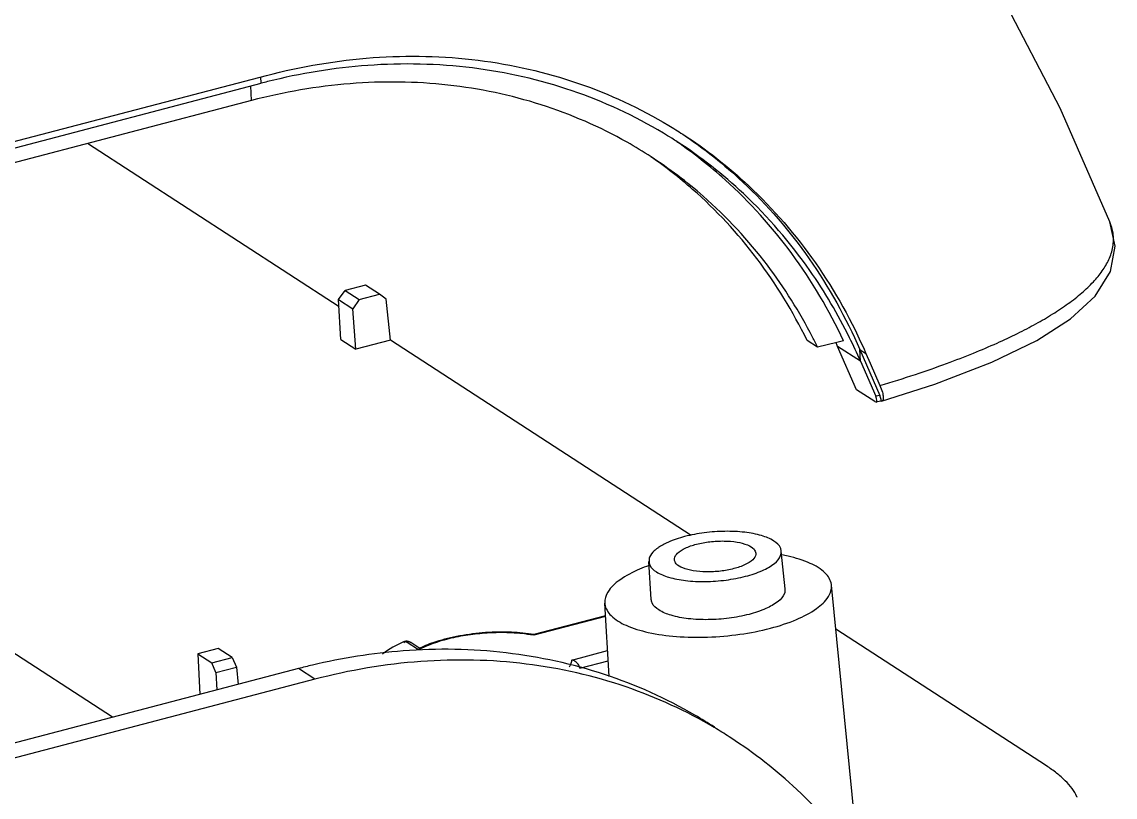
# Model space of a CAD drawing. Header units: millimetres. Extents: x 1571 to 1968, y -272 to 59.
# Drawn here: x 1758.14 to 1800.93, y -223.51 to -193.19 of the extents above; entities that cross this region are included whole.
import ezdxf

# ---------------------------------------------------------------- set-up
doc = ezdxf.new("R2010")
doc.units = ezdxf.units.MM
doc.layers.add('06___PRT_ALL_SURFS', color=7, linetype='Continuous')

msp = doc.modelspace()

# ---------------------------------------------------------------- linework, layer by layer
at = {"color": 7, "linetype": 'Continuous'}
for p, q in [((1697.829, -213.587), (1767.719, -195.28)), ((1767.512, -195.586), (1767.499, -195.338)), ((1698.041, -213.783), (1767.512, -195.586)), ((1767.133, -196.262), (1767.101, -195.693)), ((1767.133, -196.262), (1701.507, -213.452)), ((1800.721, -201.011), (1798.781, -196.557)), ((1770.558, -204.329), (1760.714, -197.943)), ((1800.722, -201.012), (1800.721, -201.011)), ((1771.589, -203.484), (1770.793, -203.692)), ((1772.141, -203.842), (1771.589, -203.484)), ((1770.542, -204.044), (1770.793, -203.692)), ((1770.627, -205.612), (1770.542, -204.044)), ((1770.542, -204.044), (1771.099, -204.405)), ((1770.793, -203.692), (1771.344, -204.05)), ((1771.344, -204.05), (1771.099, -204.405)), ((1771.344, -204.05), (1772.141, -203.842)), ((1772.401, -204.03), (1772.141, -203.842)), ((1772.569, -205.634), (1772.401, -204.03)), ((1771.211, -205.99), (1771.099, -204.405)), ((1770.627, -205.612), (1771.211, -205.99)), ((1772.569, -205.634), (1771.211, -205.99)), ((1784.34, -213.271), (1772.569, -205.634)), ((1789.288, -205.913), (1788.874, -205.644)), ((1790.036, -205.732), (1789.288, -205.913)), ((1790.302, -205.668), (1790.036, -205.732)), ((1790.81, -207.574), (1790.071, -205.877)), ((1790.964, -206.456), (1790.071, -205.877)), ((1790.964, -206.456), (1790.939, -206.001)), ((1790.939, -206.001), (1791.723, -207.801)), ((1790.939, -206.001), (1791.181, -206.158)), ((1791.181, -206.158), (1791.347, -206.539)), ((1790.964, -206.456), (1791.563, -207.831)), ((1791.347, -206.539), (1791.728, -207.415)), ((1791.527, -208.039), (1790.81, -207.574)), ((1791.723, -207.801), (1791.563, -207.831)), ((1791.527, -208.039), (1791.587, -208.058)), ((1791.745, -208.028), (1791.583, -208.059)), ((1791.755, -208.025), (1791.747, -208.027)), ((1791.794, -208.022), (1791.755, -208.025)), ((1788.014, -215.362), (1787.868, -213.883)), ((1782.775, -215.779), (1782.685, -214.295)), ((1790.74, -224.458), (1789.83, -215.213)), ((1781.132, -218.798), (1780.958, -215.918)), ((1780.99, -216.444), (1778.175, -217.181)), ((1780.988, -216.418), (1778.183, -217.152)), ((1798.245, -222.291), (1790.001, -216.943)), ((1778.184, -217.152), (1778.175, -217.181)), ((1765.822, -217.697), (1765.025, -217.906)), ((1766.373, -218.055), (1765.822, -217.697)), ((1773.178, -217.432), (1773.076, -217.437)), ((1773.67, -217.752), (1773.178, -217.432)), ((1773.721, -217.691), (1773.363, -217.458)), ((1779.667, -218.149), (1781.071, -217.781)), ((1765.025, -217.906), (1765.111, -219.492)), ((1765.025, -217.906), (1765.577, -218.263)), ((1765.577, -218.263), (1766.373, -218.055)), ((1766.373, -218.055), (1766.539, -218.422)), ((1779.979, -218.467), (1781.094, -218.174)), ((1768.965, -218.482), (1703.087, -235.739)), ((1765.733, -218.633), (1765.577, -218.263)), ((1765.733, -218.633), (1766.539, -218.422)), ((1765.733, -218.633), (1765.779, -219.317)), ((1766.539, -218.422), (1766.608, -219.1)), ((1769.61, -218.901), (1768.965, -218.482)), ((1769.61, -218.901), (1699.72, -237.208))]:
    msp.add_line(p, q, dxfattribs=at)
for points in [[(1798.781, -196.557), (1796.554, -192.272), (1793.623, -188.179), (1790.171, -184.609), (1787.463, -182.429)], [(1791.794, -208.022), (1793.88, -207.356), (1796.103, -206.501), (1797.863, -205.649), (1799.182, -204.807), (1800.147, -203.921), (1800.748, -202.953), (1800.933, -201.953), (1800.722, -201.012)]]:
    msp.add_lwpolyline(points, dxfattribs=at)
for centre, radius, start, end in [((1773.588, -218.78), 23.977, 104.0736, 104.6785), ((1773.78, -213.319), 18.406, 57.0267, 57.8343), ((1771.424, -214.622), 19.874, 25.9916, 27.271), ((1770.724, -214.306), 21.104, 23.541, 23.9524), ((1771.696, -214.85), 21.017, 23.5382, 26.2932), ((1786.683, -220.542), 6.615, 77.3487, 79.5067), ((1785.009, -220.982), 6.93, 109.1808, 109.5576), ((1773.2, -217.711), 0.301, 94.9989, 114.3144), ((1775.227, -221.972), 4.981, 114.2921, 115.3245), ((1773.2, -217.71), 0.299, 56.7443, 95.0019), ((1775.279, -220.745), 3.398, 117.0484, 118.2485), ((1775.026, -241.619), 23.917, 103.325, 104.6794), ((1775.915, -236.573), 18.334, 59.1102, 59.405), ((1775.891, -236.612), 18.38, 57.0257, 59.1091)]:
    msp.add_arc(centre, radius, start, end, dxfattribs=at)
for centre, start_param, end_param in [((1791.369, -207.693), 3.049741, 4.170099), ((1791.529, -207.662), -3.155602, -2.113086)]:
    msp.add_ellipse(centre, major_axis=(-0.227, 0.362), ratio=0.248657, start_param=start_param, end_param=end_param, dxfattribs=at)
for points, start_tangent, end_tangent in [([(1767.719, -195.28), (1771.888, -194.584), (1776.005, -194.685), (1779.895, -195.579), (1783.46, -197.234), (1784.009, -197.576)], (0.967364, 0.253392), (0.83886, -0.544347)), ([(1783.578, -197.738), (1783.25, -197.536), (1779.676, -195.879), (1775.779, -194.988), (1771.681, -194.889), (1767.758, -195.523)], (-0.846514, 0.532367), (-0.969985, -0.243164)), ([(1782.772, -198.464), (1781.829, -197.893), (1778.465, -196.429), (1774.82, -195.658), (1770.995, -195.603), (1767.133, -196.262)], (-0.838846, 0.544369), (-0.967364, -0.253392)), ([(1784.007, -197.577), (1786.361, -199.449), (1788.96, -202.454), (1790.939, -206.001)], (0.830543, -0.556954), (0.399406, -0.916774)), ([(1784.009, -197.576), (1786.59, -199.596), (1789.2, -202.612), (1791.181, -206.158)], (0.83886, -0.544347), (0.399736, -0.91663)), ([(1790.302, -205.668), (1788.28, -202.25), (1785.671, -199.365), (1783.779, -197.874)], (-0.423357, 0.905963), (-0.823908, 0.566723)), ([(1790.539, -205.54), (1788.984, -202.91), (1786.385, -199.904), (1783.797, -197.878)], (-0.443015, 0.896514), (-0.838926, 0.544245)), ([(1788.874, -205.644), (1786.909, -202.438), (1784.397, -199.738), (1782.766, -198.469)], (-0.438247, 0.898854), (-0.823475, 0.567352)), ([(1789.089, -205.516), (1787.322, -202.707), (1784.811, -200.007), (1782.772, -198.464)], (-0.458208, 0.888845), (-0.838846, 0.544369)), ([(1791.728, -207.415), (1793.116, -206.975), (1794.338, -206.547), (1795.395, -206.139), (1796.31, -205.749), (1797.112, -205.372), (1797.831, -204.997), (1798.49, -204.611), (1799.094, -204.207), (1799.632, -203.785), (1800.081, -203.356), (1800.43, -202.929), (1800.689, -202.483), (1800.844, -201.991), (1800.85, -201.451), (1800.722, -201.012)], (0.957411, 0.28873), (-0.397731, 0.917502)), ([(1791.728, -207.415), (1791.823, -207.672), (1791.859, -207.872), (1791.834, -207.992), (1791.793, -208.02)], (0.399407, -0.916774), (-0.942666, -0.333739)), ([(1784.082, -213.32), (1783.43, -213.545), (1783.054, -213.751)], (-0.967364, -0.253392), (-0.823306, -0.567597)), ([(1787.863, -213.883), (1787.835, -213.762), (1787.578, -213.493), (1787.096, -213.283), (1786.437, -213.152), (1785.663, -213.114), (1784.852, -213.172), (1784.082, -213.32)], (-0.080323, 0.996769), (-0.967364, -0.253392)), ([(1784.542, -213.618), (1785.07, -213.521), (1785.627, -213.492), (1786.134, -213.535), (1786.546, -213.648), (1786.799, -213.812), (1786.869, -213.966)], (0.967364, 0.253392), (0.144213, -0.989547)), ([(1782.891, -213.879), (1782.713, -214.128), (1782.69, -214.295)], (-0.742272, -0.670098), (0.050728, -0.998713)), ([(1783.054, -213.751), (1782.958, -213.823), (1782.891, -213.879)], (-0.823306, -0.567597), (-0.742272, -0.670098)), ([(1783.684, -214.217), (1783.683, -214.177), (1783.803, -213.969), (1784.102, -213.774), (1784.542, -213.618)], (-0.109694, 0.993965), (0.967364, 0.253392)), ([(1786.472, -214.871), (1787.125, -214.647), (1787.597, -214.368), (1787.841, -214.064), (1787.863, -213.883)], (0.967364, 0.253392), (-0.080323, 0.996769)), ([(1782.69, -214.295), (1782.719, -214.429), (1782.976, -214.698), (1783.458, -214.908), (1784.118, -215.039), (1784.891, -215.077), (1785.703, -215.019), (1786.472, -214.871)], (0.050728, -0.998713), (0.967364, 0.253392)), ([(1786.013, -214.573), (1785.485, -214.671), (1784.928, -214.699), (1784.421, -214.656), (1784.008, -214.543), (1783.756, -214.379), (1783.684, -214.217)], (-0.967364, -0.253392), (-0.109694, 0.993965)), ([(1786.869, -213.966), (1786.871, -214.014), (1786.752, -214.222), (1786.452, -214.417), (1786.013, -214.573)], (0.144213, -0.989547), (-0.967364, -0.253392)), ([(1789.83, -215.213), (1789.827, -215.188), (1789.586, -214.746), (1789, -214.366), (1788.132, -214.088)], (-0.085423, 0.996345), (-0.975661, 0.219282)), ([(1782.689, -214.452), (1782.323, -214.594), (1781.543, -215.02), (1781.079, -215.487), (1780.958, -215.919)], (-0.942302, -0.334765), (0.04479, -0.998996)), ([(1787.44, -216.904), (1788.466, -216.56), (1789.247, -216.134), (1789.711, -215.667), (1789.83, -215.213)], (0.967364, 0.253392), (-0.085423, 0.996345)), ([(1788.009, -215.362), (1787.987, -215.545), (1787.739, -215.853), (1787.262, -216.134), (1786.603, -216.361)], (0.0803, -0.996771), (-0.967364, -0.253392)), ([(1780.958, -215.919), (1780.962, -215.966), (1781.204, -216.408), (1781.79, -216.788), (1782.658, -217.066), (1783.76, -217.226), (1784.983, -217.251), (1786.249, -217.141), (1787.44, -216.904)], (0.04479, -0.998996), (0.967364, 0.253392)), ([(1786.603, -216.361), (1785.825, -216.511), (1785.005, -216.569), (1784.223, -216.531), (1783.556, -216.399), (1783.069, -216.186), (1782.81, -215.914), (1782.78, -215.778)], (-0.967364, -0.253392), (-0.050705, 0.998714)), ([(1778.185, -217.152), (1777.306, -217.062), (1776.291, -217.077), (1775.279, -217.204), (1774.343, -217.436), (1773.703, -217.688)], (-0.985968, 0.166933), (-0.901143, -0.433521)), ([(1777.7, -217.115), (1777.125, -217.079), (1776.447, -217.089), (1775.696, -217.16), (1774.938, -217.299), (1774.244, -217.501)], (-0.994909, 0.100776), (-0.941899, -0.335895)), ([(1778.175, -217.181), (1777.7, -217.115)], (-0.98405, 0.177895), (-0.994909, 0.100776)), ([(1785.252, -220.776), (1784.484, -220.304), (1780.947, -218.715), (1777.102, -217.869), (1773.067, -217.79), (1769.513, -218.346)], (-0.838832, 0.544391), (-0.973083, -0.230455)), ([(1773.076, -217.437), (1772.273, -217.907), (1772.252, -217.924)], (-0.911413, -0.411492), (-0.78274, -0.622348)), ([(1773.178, -217.432), (1773.314, -217.435)], (0.967364, 0.253392), (0.949076, -0.315049)), ([(1773.314, -217.435), (1773.363, -217.459)], (0.949076, -0.315049), (0.836399, -0.548121)), ([(1773.703, -217.693), (1773.695, -217.695), (1773.67, -217.752)], (-0.997444, -0.071451), (-0.24665, -0.969105)), ([(1774.244, -217.501), (1773.733, -217.719)], (-0.941899, -0.335895), (-0.890585, -0.454818)), ([(1785.246, -220.791), (1781.793, -219.201), (1777.886, -218.304), (1773.759, -218.205), (1769.61, -218.901)], (-0.860786, 0.508967), (-0.967364, -0.253392)), ([(1779.577, -218.416), (1779.629, -218.313), (1779.667, -218.149)], (0.522065, 0.852906), (0.061495, 0.998107)), ([(1779.979, -218.467), (1779.92, -218.315), (1779.804, -218.203), (1779.667, -218.149)], (-0.11402, 0.993478), (-0.98687, 0.161515)), ([(1793.062, -229.772), (1791.092, -226.239), (1788.474, -223.211), (1785.895, -221.193)], (-0.399406, 0.916774), (-0.838924, 0.544248)), ([(1799.445, -223.511), (1799.437, -223.493), (1799.25, -223.176), (1798.982, -222.869), (1798.642, -222.572), (1798.245, -222.291)], (-0.398779, 0.917047), (-0.838925, 0.544248))]:
    msp.add_spline(points, degree=3, dxfattribs=dict(at, start_tangent=start_tangent, end_tangent=end_tangent))
at = {"layer": '06___PRT_ALL_SURFS', "color": 7, "linetype": 'Continuous'}
msp.add_line((1761.688, -220.389), (1736.761, -204.217), dxfattribs=at)

doc.saveas('drawing.dxf')
